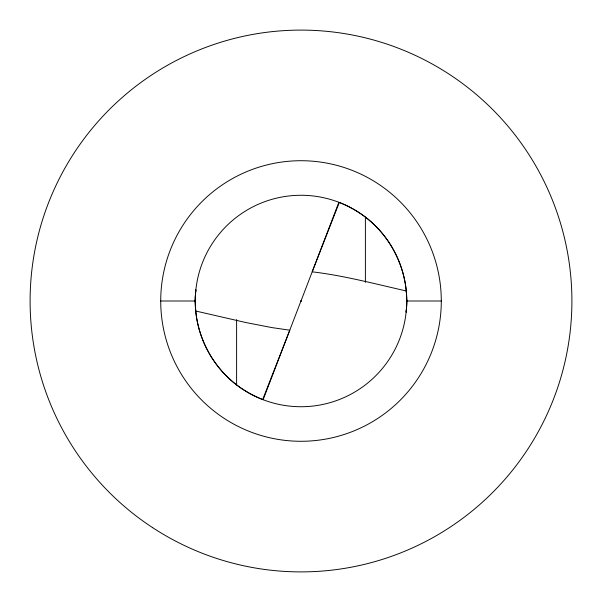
<?xml version="1.0" encoding="UTF-8"?>
<svg xmlns="http://www.w3.org/2000/svg" width="602" height="602" viewBox="0 0 602 602"><rect width="100%" height="100%" fill="white"/><g stroke="black" fill="none" stroke-linecap="round" stroke-linejoin="round"><path stroke-width="0.9" d="M300.827 301.459C302.738 301.286 299.781 299.819 300.789 301.444L263.119 399.705L260.952 398.848A670.35 229.272 90 0 1 245.887 391.247C211.543 370.719 191.293 329.535 195.868 289.825A68.485 44.021 90 0 0 195.274 301L195.642 309.767M301.173 300.541L338.881 202.295L341.048 203.152A670.35 229.272 90 0 1 356.113 210.753C390.457 231.281 410.707 272.465 406.132 312.175A68.485 44.021 -90 0 0 406.726 301L406.358 292.233M339.302 202.46L312.197 271.818C342.177 275.385 371.502 282.97 400.879 289.72L406.252 290.984L406.305 291.609M262.698 399.54L289.803 330.182M160.711 301L195.274 301M406.726 301A105.726 105.726 0 0 0 248.137 209.436A105.726 105.726 0 0 0 248.137 392.564A105.726 105.726 0 0 0 406.726 301L441.289 301A140.289 140.289 0 0 0 230.859 179.509A140.289 140.289 0 0 0 230.859 422.491A140.289 140.289 0 0 0 441.289 301M289.366 330.137L271.848 327.586L245.872 322.544L195.748 311.016L195.695 310.391M365.391 217.149L365.391 282.368M236.609 319.632L236.609 384.851M152.652 527.668A270.9 270.9 0 0 0 571.479 316.14A270.9 270.9 0 0 0 178.869 59.192A270.9 270.9 0 0 0 152.652 527.668"/></g></svg>
